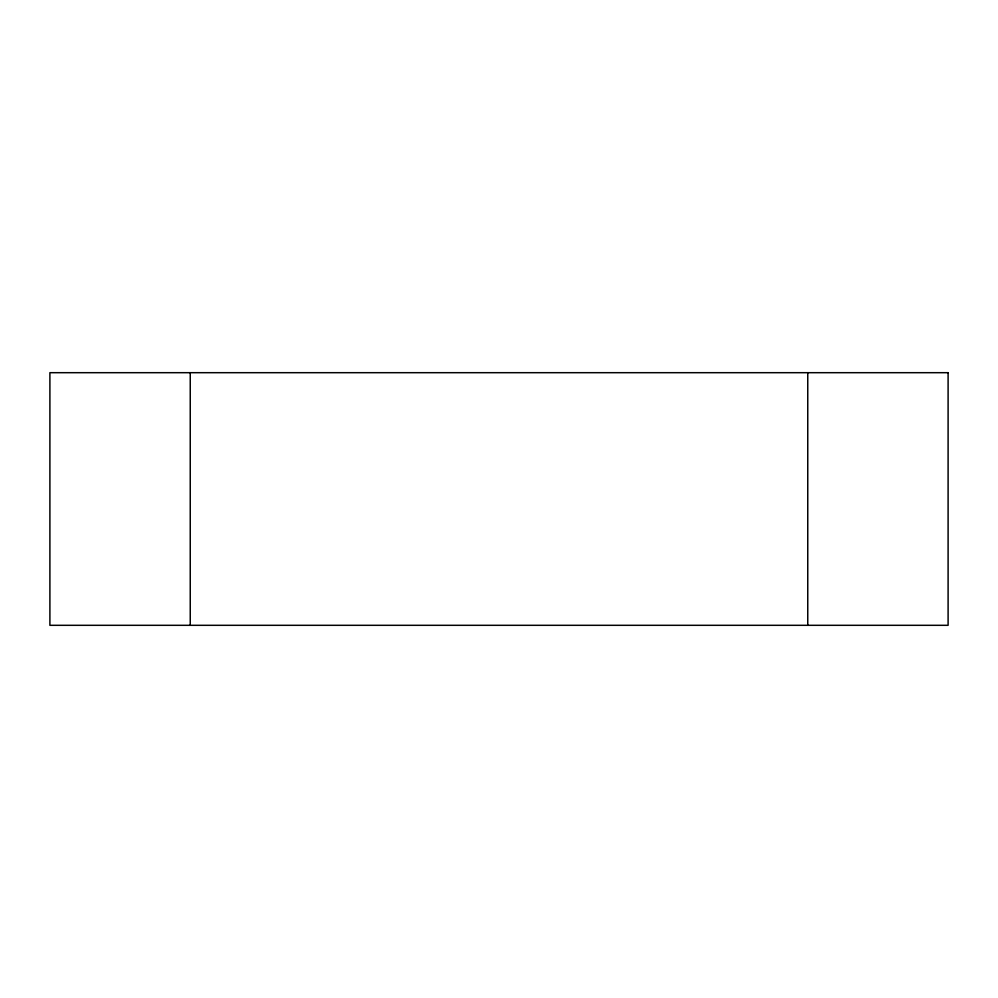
<?xml version="1.0" encoding="UTF-8"?>
<svg xmlns="http://www.w3.org/2000/svg" width="998" height="998" viewBox="0 0 998 998"><rect width="100%" height="100%" fill="white"/><g stroke="black" fill="none" stroke-linecap="round" stroke-linejoin="round"><path stroke-width="1.5" d="M807.756 372.691L807.756 625.309M190.244 372.691L190.244 625.309M948.1 372.691L49.9 372.691L49.9 625.309L948.1 625.309L948.1 372.691"/></g></svg>
